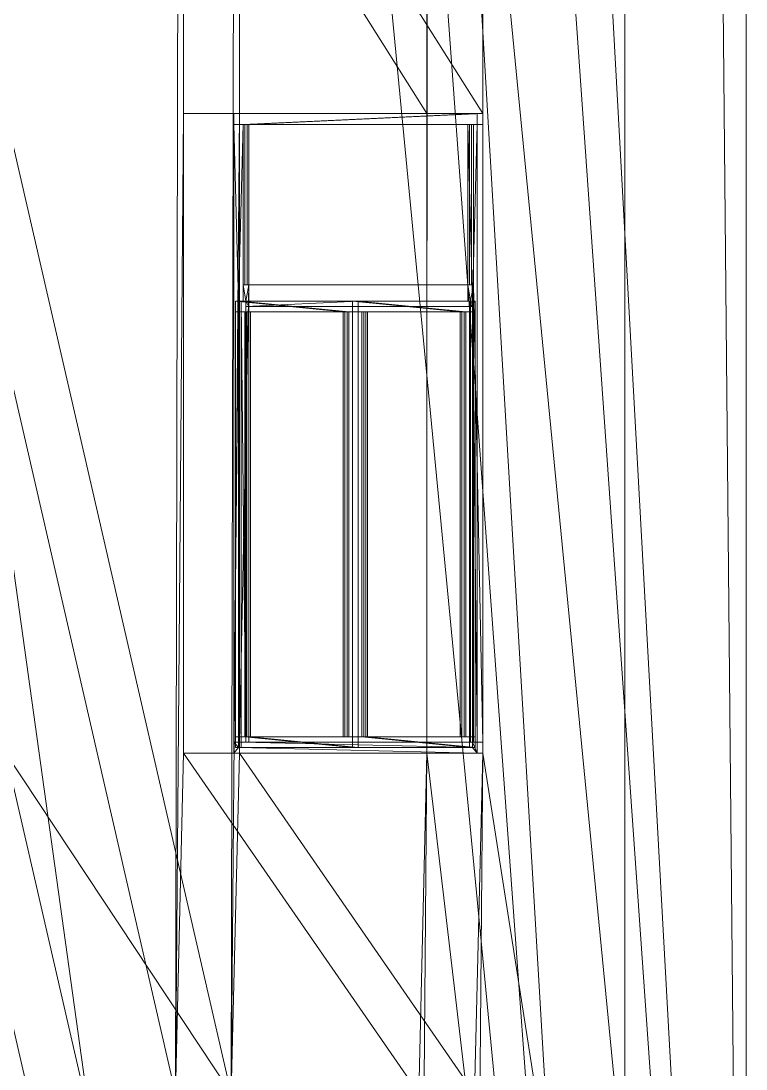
# Model space of a CAD drawing. Header units: millimetres. Extents: x 0 to 44695, y 0 to 30385.
# Drawn here: x 41263 to 44591, y 6484 to 11296 of the extents above; entities that cross this region are included whole.
import ezdxf

# ---------------------------------------------------------------- set-up
doc = ezdxf.new("R2010")
doc.units = ezdxf.units.MM
doc.header["$MEASUREMENT"] = 0

msp = doc.modelspace()

# ---------------------------------------------------------------- meshes
at = {"color": 13, "lineweight": 0, "true_color": 0xe06639}
mesh = msp.add_polyface(dxfattribs=at)
corners = [(44034.5, 28853.1, 23280.5), (44334.9, 28853.1, 23460), (44334.9, 27389.3, 23460), (44034.5, 27389.3, 23280.5), (41438.9, 30365.4, 28304.3), (41139, 30365.2, 28124), (37802.4, 28466.4, 34387.3), (37802.4, 28475.7, 34387.3), (37612.6, 28475.7, 34704.9), (37612.6, 26624, 34704.9), (37807.5, 26624, 34378.7), (37807.5, 26281.1, 34378.7), (37551, 26281.1, 34807.9), (37551, 200, 34807.9), (44591.5, 200, 23030.9), (44591.5, 27389.3, 23030.9), (44034.5, 200, 23280.5), (37507.2, 200, 34199.1), (37507.2, 26281.1, 34199.1), (37507.2, 26624, 34199.1), (37507.2, 28468.7, 34199.1), (37509.9, 28466, 34212.4), (37509.9, 28475.7, 34212.4)]
mesh.append_faces([[corners[k] for k in face] for face in [(0, 1, 2, 3), (4, 1, 0, 5), (6, 7, 8), (6, 8, 9), (6, 9, 10), (11, 12, 13), (4, 6, 10), (4, 10, 11), (4, 11, 13), (2, 1, 4), (2, 4, 13), (15, 2, 14), (14, 2, 13), (3, 2, 15), (5, 0, 3, 16), (5, 16, 17, 18), (5, 18, 19, 20), (4, 5, 20, 21), (4, 21, 6), (21, 22, 7, 6), (8, 7, 22), (9, 8, 22), (9, 22, 21), (19, 9, 21), (19, 21, 20), (9, 19, 10), (19, 18, 11, 10), (11, 18, 12), (12, 18, 17, 13), (13, 17, 16, 14), (14, 16, 3, 15)]], dxfattribs={"color": 13})
at = {"color": 7, "lineweight": 0, "true_color": 0xf3f5ef}
mesh = msp.add_polyface(dxfattribs=at)
corners = [(39225.1, 27389.3, 20405.3), (39225.1, 200, 20405.3), (44034.5, 200, 23280.5), (44034.5, 27389.3, 23280.5), (39807.5, 3435.1, 20753.5), (39807.5, 6371.5, 20753.5), (40924.4, 6371.5, 21421.2), (40924.4, 3435.1, 21421.2), (43127.6, 25101.9, 22738.3), (43127.6, 22165.6, 22738.3), (42010.6, 22165.6, 22070.6), (42010.6, 25101.9, 22070.6), (42010.6, 17403.7, 22070.6), (42010.6, 20340, 22070.6), (43127.6, 20340, 22738.3), (43127.6, 17403.7, 22738.3), (43127.6, 15578.1, 22738.3), (43127.6, 12641.8, 22738.3), (42010.6, 12641.8, 22070.6), (42010.6, 15578.1, 22070.6), (39820.7, 7935.1, 20761.4), (39820.7, 10871.5, 20761.4), (40937.6, 10871.5, 21429.1), (40937.6, 7935.1, 21429.1), (43126.2, 7935.1, 22737.5), (42009.3, 7935.1, 22069.7), (42009.3, 10871.5, 22069.7), (43126.2, 10871.5, 22737.5), (39815.9, 15570.6, 20758.5), (40932.8, 15570.6, 21426.2), (40932.8, 12634.3, 21426.2), (39815.9, 12634.3, 20758.5), (40932.8, 17396.2, 21426.2), (39815.9, 17396.2, 20758.5), (39815.9, 20332.5, 20758.5), (40932.8, 20332.5, 21426.2), (39815.9, 25094.4, 20758.5), (40932.8, 25094.4, 21426.2), (40932.8, 22158.1, 21426.2), (39815.9, 22158.1, 20758.5), (43089, 3435.1, 22715.2), (41972.1, 3435.1, 22047.5), (41972.1, 6371.5, 22047.5), (43089, 6371.5, 22715.2), (40064.1, 3435.1, 20324.3), (40064.1, 6371.5, 20324.3), (41181, 6371.5, 20992.1), (41181, 3435.1, 20992.1), (43384.1, 25101.9, 22309.1), (43384.1, 22165.6, 22309.1), (42267.2, 22165.6, 21641.4), (42267.2, 25101.9, 21641.4), (42267.2, 17403.7, 21641.4), (42267.2, 20340, 21641.4), (43384.1, 20340, 22309.1), (43384.1, 17403.7, 22309.1), (43384.1, 15578.1, 22309.1), (43384.1, 12641.8, 22309.1), (42267.2, 12641.8, 21641.4), (42267.2, 15578.1, 21641.4), (40077.3, 7935.1, 20332.2), (40077.3, 10871.5, 20332.2), (41194.2, 10871.5, 20999.9), (41194.2, 7935.1, 20999.9), (43382.7, 7935.1, 22308.3), (42265.8, 7935.1, 21640.6), (42265.8, 10871.5, 21640.6), (43382.7, 10871.5, 22308.3), (41189.4, 15570.6, 20997.1), (40072.5, 15570.6, 20329.4), (41189.4, 12634.3, 20997.1), (40072.5, 12634.3, 20329.4), (41189.4, 17396.2, 20997.1), (40072.5, 17396.2, 20329.4), (40072.5, 20332.5, 20329.4), (41189.4, 20332.5, 20997.1), (41189.4, 25094.4, 20997.1), (40072.5, 25094.4, 20329.4), (41189.4, 22158.1, 20997.1), (40072.5, 22158.1, 20329.4), (43345.6, 3435.1, 22286.1), (42228.6, 3435.1, 21618.3), (42228.6, 6371.5, 21618.3), (43345.6, 6371.5, 22286.1), (39481.7, 27389.3, 19976.2), (39481.7, 200, 19976.2), (44591.5, 200, 23030.9), (44591.5, 27389.3, 23030.9)]
mesh.append_faces([[corners[k] for k in face] for face in [(16, 17, 2), (16, 2, 3), (14, 16, 3), (8, 14, 3), (27, 24, 17), (2, 17, 24), (43, 40, 24), (2, 24, 40), (27, 17, 18), (19, 16, 15), (19, 15, 12), (13, 14, 9), (13, 9, 10), (11, 8, 3), (43, 24, 25), (26, 27, 18), (26, 18, 10), (26, 10, 11), (2, 40, 41), (42, 43, 25), (42, 25, 26), (42, 26, 11), (22, 23, 41), (22, 41, 42), (22, 42, 11), (29, 30, 22), (29, 22, 11), (35, 29, 11), (37, 35, 11), (37, 11, 3), (6, 7, 23), (41, 23, 7), (2, 41, 7), (6, 23, 20), (21, 22, 30), (21, 30, 31), (20, 21, 31), (28, 29, 32), (28, 32, 33), (34, 35, 38), (34, 38, 39), (36, 37, 3), (2, 7, 4), (5, 6, 20), (5, 20, 31), (5, 31, 39), (5, 39, 36), (1, 2, 4), (1, 4, 0), (0, 4, 5), (0, 5, 36), (0, 36, 3), (44, 45, 5, 4), (45, 46, 6, 5), (46, 47, 7, 6), (47, 44, 4, 7), (9, 8, 48, 49), (10, 9, 49, 50), (11, 10, 50, 51), (8, 11, 51, 48), (52, 53, 13, 12), (53, 54, 14, 13), (54, 55, 15, 14), (55, 52, 12, 15), (17, 16, 56, 57), (18, 17, 57, 58), (19, 18, 58, 59), (16, 19, 59, 56), (60, 61, 21, 20), (61, 62, 22, 21), (62, 63, 23, 22), (63, 60, 20, 23), (24, 64, 65, 25), (25, 65, 66, 26), (26, 66, 67, 27), (27, 67, 64, 24), (68, 29, 28, 69), (70, 30, 29, 68), (71, 31, 30, 70), (69, 28, 31, 71), (32, 72, 73, 33), (33, 73, 74, 34), (34, 74, 75, 35), (35, 75, 72, 32), (76, 37, 36, 77), (78, 38, 37, 76), (79, 39, 38, 78), (77, 36, 39, 79), (40, 80, 81, 41), (41, 81, 82, 42), (42, 82, 83, 43), (43, 83, 80, 40), (0, 84, 85, 1), (1, 85, 86, 2), (2, 86, 87, 3), (84, 0, 3, 87), (49, 48, 87), (49, 87, 86), (55, 49, 86), (57, 55, 86), (64, 67, 57), (64, 57, 86), (80, 83, 64), (80, 64, 86), (87, 48, 51), (50, 49, 54), (50, 54, 53), (52, 55, 56), (52, 56, 59), (58, 57, 67), (58, 67, 66), (59, 58, 66), (51, 59, 66), (65, 64, 83), (65, 83, 82), (66, 65, 82), (51, 66, 82), (81, 80, 86), (63, 62, 82), (51, 82, 62), (63, 82, 81), (78, 76, 62), (51, 62, 76), (87, 51, 76), (72, 78, 62), (70, 72, 62), (47, 46, 63), (47, 63, 81), (47, 81, 86), (70, 62, 61), (60, 63, 46), (87, 76, 77), (79, 78, 75), (79, 75, 74), (73, 72, 68), (73, 68, 69), (71, 70, 61), (71, 61, 60), (60, 46, 45), (71, 60, 45), (69, 71, 45), (77, 69, 45), (44, 47, 86), (84, 87, 77), (84, 77, 45), (84, 45, 85), (85, 45, 44), (85, 44, 86)]], dxfattribs={"color": 7})
at = {"color": 31, "lineweight": 0, "true_color": 0xf4ce88}
mesh = msp.add_polyface(dxfattribs=at)
corners = [(42308.7, 10821.5, 21666.2), (42283.1, 10821.5, 21709.1), (42240.2, 10821.5, 21683.5), (42265.8, 10821.5, 21640.6), (42265.8, 10871.5, 21640.6), (43382.7, 10871.5, 22308.3), (43382.7, 10821.5, 22308.3), (43339.8, 10821.5, 22282.6), (42240.2, 10871.5, 21683.5), (43314.2, 10821.5, 22325.6), (43357.1, 10821.5, 22351.2), (43357.1, 10871.5, 22351.2)]
mesh.append_faces([[corners[k] for k in face] for face in [(0, 1, 2, 3), (0, 3, 4, 5), (0, 5, 6, 7), (3, 2, 8, 4), (1, 9, 10, 11), (1, 11, 8, 2), (7, 9, 1, 0), (6, 10, 9, 7), (5, 11, 10, 6), (4, 8, 11, 5)]], dxfattribs={"color": 31})
mesh = msp.add_polyface(dxfattribs=at)
corners = [(42261.6, 10010.1, 21696.3), (42283.1, 10010.1, 21709.1), (42283.1, 10085.1, 21709.1), (42283.1, 10821.5, 21709.1), (42240.2, 10821.5, 21683.5), (42240.2, 7985.1, 21683.5), (42261.6, 7985.1, 21696.3), (42274.4, 7985.1, 21674.9), (42274.4, 10010.1, 21674.9), (42265.8, 7985.1, 21640.6), (42308.7, 7985.1, 21666.2), (42295.9, 7985.1, 21687.7), (42265.8, 10821.5, 21640.6), (42308.7, 10821.5, 21666.2), (42308.7, 10085.1, 21666.2), (42295.9, 10010.1, 21687.7), (42295.9, 9985.1, 21687.7), (42308.7, 9985.1, 21666.2)]
mesh.append_faces([[corners[k] for k in face] for face in [(0, 1, 3), (5, 6, 0), (5, 0, 4), (4, 0, 3), (6, 7, 8, 0), (7, 6, 5), (10, 11, 7), (10, 7, 5), (9, 10, 5), (5, 4, 12, 9), (4, 3, 13, 12), (3, 2, 14, 13), (2, 1, 15), (14, 2, 15), (14, 15, 17), (17, 15, 16), (0, 8, 15, 1), (11, 16, 15, 8), (11, 8, 7), (11, 10, 17, 16), (9, 12, 13, 14), (9, 14, 17, 10)]], dxfattribs={"color": 31})
at = {"color": 7, "lineweight": 0, "true_color": 0xf0f7f3}
mesh = msp.add_polyface(dxfattribs=at)
corners = [(42301, 10085.1, 21679.1), (43332.1, 10085.1, 22295.5), (43321.9, 10085.1, 22312.7), (42290.8, 10085.1, 21696.3), (43332.1, 10821.5, 22295.5), (43321.9, 10821.5, 22312.7), (42301, 10821.5, 21679.1), (42290.8, 10821.5, 21696.3)]
mesh.append_faces([[corners[k] for k in face] for face in [(0, 1, 2, 3), (1, 4, 5, 2), (4, 6, 7, 5), (6, 0, 3, 7), (0, 6, 4, 1), (3, 2, 5, 7)]], dxfattribs={"color": 7})
at = {"color": 31, "lineweight": 0, "true_color": 0xf4ce88}
mesh = msp.add_polyface(dxfattribs=at)
corners = [(43335.6, 7985.1, 22338.4), (43357.1, 7985.1, 22351.2), (43357.1, 10821.5, 22351.2), (43314.2, 10821.5, 22325.6), (43314.2, 10085.1, 22325.6), (43314.2, 10010.1, 22325.6), (43335.6, 10010.1, 22338.4), (43348.5, 10010.1, 22316.9), (43348.5, 7985.1, 22316.9), (43327, 10010.1, 22304.1), (43339.8, 10085.1, 22282.6), (43339.8, 9985.1, 22282.6), (43327, 9985.1, 22304.1), (43339.8, 10821.5, 22282.6), (43382.7, 10821.5, 22308.3), (43382.7, 7985.1, 22308.3), (43327, 7985.1, 22304.1), (43339.8, 7985.1, 22282.6)]
mesh.append_faces([[corners[k] for k in face] for face in [(6, 0, 1), (6, 1, 2), (5, 6, 3), (3, 6, 2), (6, 7, 8, 0), (9, 7, 6, 5), (9, 5, 4), (11, 12, 9), (11, 9, 10), (10, 9, 4), (4, 3, 13, 10), (3, 2, 14, 13), (2, 1, 15, 14), (1, 0, 8), (15, 1, 8), (15, 8, 16), (17, 15, 16), (12, 16, 8, 7), (12, 7, 9), (12, 11, 17, 16), (10, 13, 14, 15), (10, 15, 17, 11)]], dxfattribs={"color": 31})
mesh = msp.add_polyface(dxfattribs=at)
corners = [(43314.2, 10010.1, 22325.6), (43314.2, 10085.1, 22325.6), (42283.1, 10085.1, 21709.1), (42283.1, 10010.1, 21709.1), (42798.6, 10010.1, 22017.4), (42811.4, 10010.1, 21995.9), (43327, 10010.1, 22304.1), (42295.9, 10010.1, 21687.7), (42308.7, 10085.1, 21666.2), (42308.7, 9985.1, 21666.2), (42295.9, 9985.1, 21687.7), (43339.8, 10085.1, 22282.6), (43327, 9985.1, 22304.1), (43339.8, 9985.1, 22282.6)]
mesh.append_faces([[corners[k] for k in face] for face in [(0, 1, 2, 3), (0, 3, 4), (4, 5, 6, 0), (7, 5, 4, 3), (7, 3, 2), (9, 10, 7), (9, 7, 8), (8, 7, 2), (2, 1, 11, 8), (1, 0, 6), (11, 1, 6), (11, 6, 13), (13, 6, 12), (10, 12, 6, 5), (10, 5, 7), (10, 9, 13, 12), (8, 11, 13, 9)]], dxfattribs={"color": 31})
mesh = msp.add_polyface(dxfattribs=at)
corners = [(42811.4, 7960.1, 21995.9), (42811.4, 8010.1, 21995.9), (42785.8, 8010.1, 22038.8), (42785.8, 7960.1, 22038.8), (42768.5, 8010.1, 21970.2), (42742.9, 8010.1, 22013.2), (42317.4, 8010.1, 21700.5), (42291.7, 8010.1, 21743.4), (42274.4, 8010.1, 21674.9), (42248.8, 8010.1, 21717.8), (42274.4, 7960.1, 21674.9), (42248.8, 7960.1, 21717.8), (42274.4, 10010.1, 21674.9), (42274.4, 9960.1, 21674.9), (42248.8, 9960.1, 21717.8), (42248.8, 10010.1, 21717.8), (42317.4, 9960.1, 21700.5), (42291.7, 9960.1, 21743.4), (42768.5, 9960.1, 21970.2), (42742.9, 9960.1, 22013.2), (42811.4, 9960.1, 21995.9), (42785.8, 9960.1, 22038.8), (42811.4, 10010.1, 21995.9), (42785.8, 10010.1, 22038.8)]
mesh.append_faces([[corners[k] for k in face] for face in [(0, 1, 2, 3), (1, 4, 5, 2), (4, 6, 7, 5), (6, 8, 9, 7), (8, 10, 11, 9), (10, 0, 3, 11), (0, 10, 8, 6), (0, 6, 4, 1), (3, 2, 5, 7), (3, 7, 9, 11), (12, 13, 14, 15), (13, 16, 17, 14), (16, 18, 19, 17), (18, 20, 21, 19), (20, 22, 23, 21), (22, 12, 15, 23), (12, 22, 20, 18), (12, 18, 16, 13), (15, 14, 17, 19), (15, 19, 21, 23)]], dxfattribs={"color": 31})
mesh = msp.add_polyface(dxfattribs=at)
corners = [(43348.5, 7960.1, 22316.9), (43348.5, 8010.1, 22316.9), (43322.8, 8010.1, 22359.8), (43322.8, 7960.1, 22359.8), (43305.5, 8010.1, 22291.3), (43279.9, 8010.1, 22334.2), (42854.4, 8010.1, 22021.6), (42828.7, 8010.1, 22064.5), (42811.4, 8010.1, 21995.9), (42785.8, 8010.1, 22038.8), (42811.4, 7960.1, 21995.9), (42785.8, 7960.1, 22038.8), (42811.4, 10010.1, 21995.9), (42811.4, 9960.1, 21995.9), (42785.8, 9960.1, 22038.8), (42785.8, 10010.1, 22038.8), (42854.4, 9960.1, 22021.6), (42828.7, 9960.1, 22064.5), (43305.5, 9960.1, 22291.3), (43279.9, 9960.1, 22334.2), (43348.5, 9960.1, 22316.9), (43322.8, 9960.1, 22359.8), (43348.5, 10010.1, 22316.9), (43322.8, 10010.1, 22359.8)]
mesh.append_faces([[corners[k] for k in face] for face in [(0, 1, 2, 3), (1, 4, 5, 2), (4, 6, 7, 5), (6, 8, 9, 7), (8, 10, 11, 9), (10, 0, 3, 11), (0, 10, 8, 6), (0, 6, 4, 1), (3, 2, 5, 7), (3, 7, 9, 11), (12, 13, 14, 15), (13, 16, 17, 14), (16, 18, 19, 17), (18, 20, 21, 19), (20, 22, 23, 21), (22, 12, 15, 23), (12, 22, 20, 18), (12, 18, 16, 13), (15, 14, 17, 19), (15, 19, 21, 23)]], dxfattribs={"color": 31})
mesh = msp.add_polyface(dxfattribs=at)
corners = [(42317.4, 8010.1, 21700.5), (42317.4, 9960.1, 21700.5), (42291.7, 9960.1, 21743.4), (42291.7, 8010.1, 21743.4), (42274.4, 9960.1, 21674.9), (42248.8, 9960.1, 21717.8), (42274.4, 8010.1, 21674.9), (42248.8, 8010.1, 21717.8), (42811.4, 8010.1, 21995.9), (42811.4, 9960.1, 21995.9), (42785.8, 9960.1, 22038.8), (42785.8, 8010.1, 22038.8), (42768.5, 9960.1, 21970.2), (42742.9, 9960.1, 22013.2), (42768.5, 8010.1, 21970.2), (42742.9, 8010.1, 22013.2)]
mesh.append_faces([[corners[k] for k in face] for face in [(0, 1, 2, 3), (1, 4, 5, 2), (4, 6, 7, 5), (6, 0, 3, 7), (0, 6, 4, 1), (3, 2, 5, 7), (8, 9, 10, 11), (9, 12, 13, 10), (12, 14, 15, 13), (14, 8, 11, 15), (8, 14, 12, 9), (11, 10, 13, 15)]], dxfattribs={"color": 31})
at = {"color": 7, "lineweight": 0, "true_color": 0xf0f7f3}
mesh = msp.add_polyface(dxfattribs=at)
corners = [(42309.7, 8010.1, 21713.4), (42760.8, 8010.1, 21983.1), (42750.6, 8010.1, 22000.3), (42299.4, 8010.1, 21730.6), (42760.8, 9960.1, 21983.1), (42750.6, 9960.1, 22000.3), (42309.7, 9960.1, 21713.4), (42299.4, 9960.1, 21730.6)]
mesh.append_faces([[corners[k] for k in face] for face in [(0, 1, 2, 3), (1, 4, 5, 2), (4, 6, 7, 5), (6, 0, 3, 7), (0, 6, 4, 1), (3, 2, 5, 7)]], dxfattribs={"color": 7})
at = {"color": 31, "lineweight": 0, "true_color": 0xf4ce88}
mesh = msp.add_polyface(dxfattribs=at)
corners = [(42854.4, 8010.1, 22021.6), (42854.4, 9960.1, 22021.6), (42828.7, 9960.1, 22064.5), (42828.7, 8010.1, 22064.5), (42811.4, 9960.1, 21995.9), (42785.8, 9960.1, 22038.8), (42811.4, 8010.1, 21995.9), (42785.8, 8010.1, 22038.8), (43348.5, 8010.1, 22316.9), (43348.5, 9960.1, 22316.9), (43322.8, 9960.1, 22359.8), (43322.8, 8010.1, 22359.8), (43305.5, 9960.1, 22291.3), (43279.9, 9960.1, 22334.2), (43305.5, 8010.1, 22291.3), (43279.9, 8010.1, 22334.2)]
mesh.append_faces([[corners[k] for k in face] for face in [(0, 1, 2, 3), (1, 4, 5, 2), (4, 6, 7, 5), (6, 0, 3, 7), (0, 6, 4, 1), (3, 2, 5, 7), (8, 9, 10, 11), (9, 12, 13, 10), (12, 14, 15, 13), (14, 8, 11, 15), (8, 14, 12, 9), (11, 10, 13, 15)]], dxfattribs={"color": 31})
at = {"color": 7, "lineweight": 0, "true_color": 0xf0f7f3}
mesh = msp.add_polyface(dxfattribs=at)
corners = [(42846.7, 8010.1, 22034.4), (43297.8, 8010.1, 22304.1), (43287.6, 8010.1, 22321.3), (42836.4, 8010.1, 22051.6), (43297.8, 9960.1, 22304.1), (43287.6, 9960.1, 22321.3), (42846.7, 9960.1, 22034.4), (42836.4, 9960.1, 22051.6)]
mesh.append_faces([[corners[k] for k in face] for face in [(0, 1, 2, 3), (1, 4, 5, 2), (4, 6, 7, 5), (6, 0, 3, 7), (0, 6, 4, 1), (3, 2, 5, 7)]], dxfattribs={"color": 7})
at = {"color": 31, "lineweight": 0, "true_color": 0xf4ce88}
mesh = msp.add_polyface(dxfattribs=at)
corners = [(42295.9, 7985.1, 21687.7), (42308.7, 7985.1, 21666.2), (42265.8, 7985.1, 21640.6), (42240.2, 7985.1, 21683.5), (42261.6, 7985.1, 21696.3), (42274.4, 7985.1, 21674.9), (42274.4, 7960.1, 21674.9), (42811.4, 7960.1, 21995.9), (43348.5, 7960.1, 22316.9), (43348.5, 7985.1, 22316.9), (43327, 7985.1, 22304.1), (42261.6, 7960.1, 21696.3), (43335.6, 7960.1, 22338.4), (42798.6, 7960.1, 22017.4), (42240.2, 7935.1, 21683.5), (43357.1, 7935.1, 22351.2), (43357.1, 7985.1, 22351.2), (43335.6, 7985.1, 22338.4), (42265.8, 7935.1, 21640.6), (43382.7, 7985.1, 22308.3), (43382.7, 7935.1, 22308.3), (43339.8, 7985.1, 22282.6)]
mesh.append_faces([[corners[k] for k in face] for face in [(3, 4, 5), (5, 0, 1), (3, 5, 1), (2, 3, 1), (5, 6, 7, 8), (5, 8, 9, 10), (5, 10, 0), (11, 6, 5, 4), (15, 16, 17), (15, 17, 12), (15, 12, 11), (14, 15, 11), (14, 11, 3), (3, 11, 4), (14, 3, 2, 18), (19, 20, 18, 2), (19, 2, 1, 21), (10, 21, 1, 0), (9, 17, 16), (9, 16, 19), (10, 9, 19), (21, 10, 19), (9, 8, 12, 17), (12, 8, 7, 13), (13, 7, 6, 11), (16, 15, 20, 19), (15, 14, 18, 20)]], dxfattribs={"color": 31})

doc.saveas('drawing.dxf')
